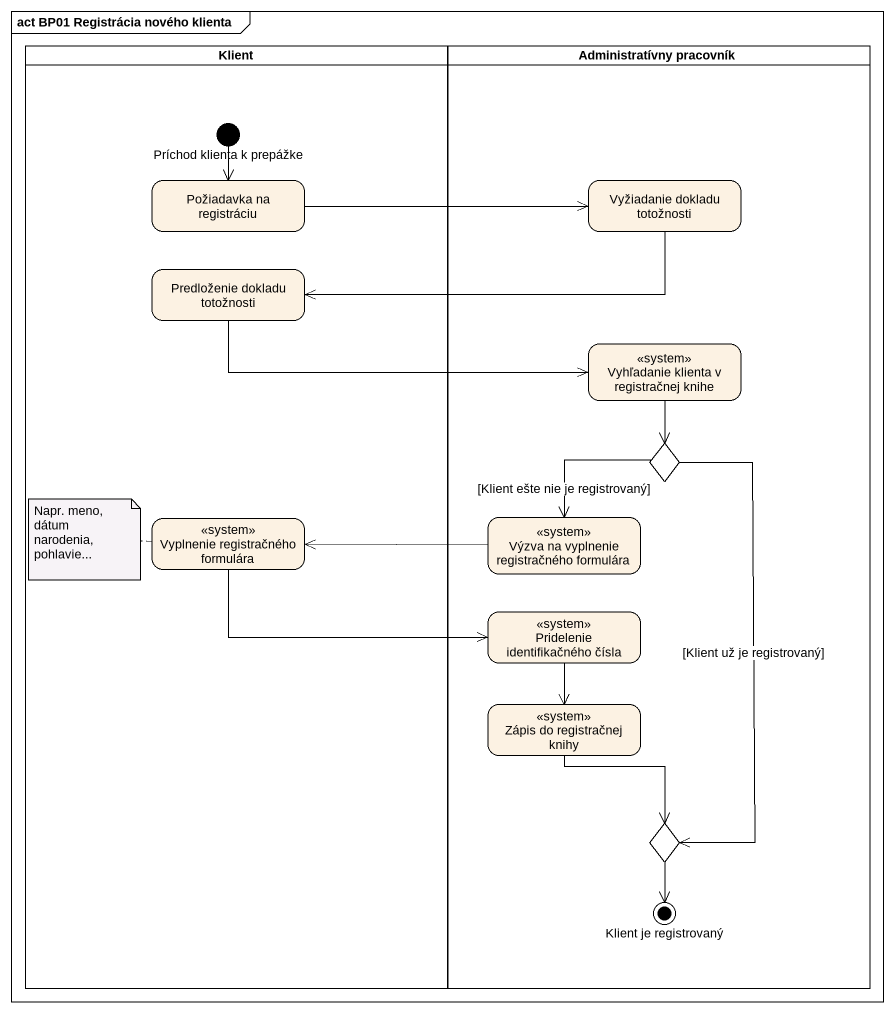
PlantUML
@startuml
mainframe act BP01 Registrácia nového klienta
hide empty description
state Klient <<partition>> {
  state "Príchod klienta k prepážke" as Príchod_klienta_k_prepážke <<start>>
  state "Požiadavka na registráciu" as Požiadavka_na_registráciu
  state "Predloženie dokladu totožnosti" as Predloženie_dokladu
  state "Vyplnenie registračného formulára" as Vyplnenie_registračného <<system>>
}
state "Administratívny pracovník" as Administratívny_pracovník <<partition>> {
  state "Vyžiadanie dokladu totožnosti" as Vyžiadanie_dokladu
  state "Vyhľadanie klienta v registračnej knihe" as Vyhľadanie_klienta_v <<system>>
  state choice1 <<choice>>
  state "Výzva na vyplnenie registračného formulára" as Výzva_na_vyplnenie <<system>>
  state "Pridelenie identifikačného čísla" as Pridelenie_identifikačného <<system>>
  state "Zápis do registračnej knihy" as Zápis_do_registračnej_knihy <<system>>
  state choice2 <<choice>>
  state "Klient je registrovaný" as Klient_je_registrovaný <<end>>
}
Príchod_klienta_k_prepážke --> Požiadavka_na_registráciu
Požiadavka_na_registráciu -right-> Vyžiadanie_dokladu
Vyžiadanie_dokladu -left-> Predloženie_dokladu
Predloženie_dokladu -right-> Vyhľadanie_klienta_v
Vyhľadanie_klienta_v --> choice1
choice1 --> Výzva_na_vyplnenie : [Klient ešte nie je registrovaný]
choice1 --> choice2 : [Klient už je registrovaný]
Vyplnenie_registračného -right-> Pridelenie_identifikačného
Výzva_na_vyplnenie -left-> Vyplnenie_registračného
Pridelenie_identifikačného --> Zápis_do_registračnej_knihy
Zápis_do_registračnej_knihy --> choice2
choice2 --> Klient_je_registrovaný
note left of Vyplnenie_registračného : Napr. meno, dátum narodenia, pohlavie...
@enduml
